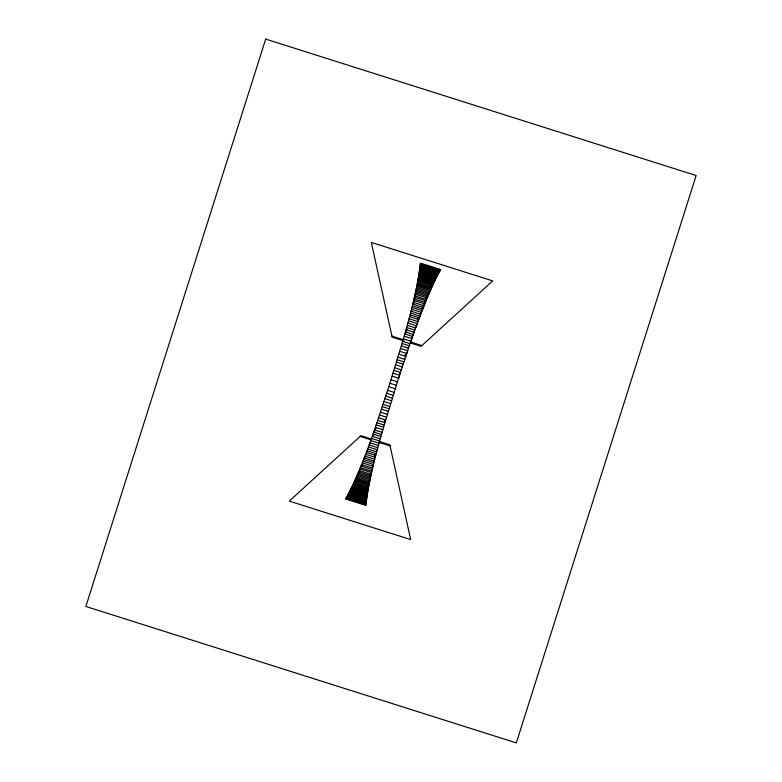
<?xml version="1.0" encoding="UTF-8"?>
<svg xmlns="http://www.w3.org/2000/svg" width="782" height="782" viewBox="0 0 782 782"><rect width="100%" height="100%" fill="white"/><g stroke="black" fill="none" stroke-linecap="round" stroke-linejoin="round"><path stroke-width="1.17" d="M391.029 379.778L397.432 381.812C385.321 422.466 370.981 463.071 365.868 505.368L345.654 498.965C365.331 462.543 376.728 422.29 389.954 383.248C401.625 343.728 415.506 304.257 420.403 263.153M397.227 382.447L399.055 376.816M399.973 374.001L403.59 362.975M405.311 357.706L407.774 350.258M406.151 355.165L406.972 352.672M408.556 347.912L407.618 350.727L400.619 348.508M409.328 345.644L408.478 348.146L401.401 345.898M410.081 343.435L409.289 345.781L402.104 343.503M404.832 333.992L412.534 336.426L410.022 343.63L402.74 341.323M410.824 341.314L413.238 334.452L405.399 331.969M412.916 335.341L414.831 329.984M413.57 333.494L414.216 331.705M408.439 320.806L417.177 323.582L414.792 330.102L406.63 327.521L406.914 329.779M415.438 328.323L417.911 321.588L408.986 318.763M417.686 322.194L421.39 312.389L411.44 309.232L411.713 311.519M418.223 320.776L418.732 319.398M419.24 318.049L420.227 315.459M421.166 312.986L427.236 297.688M421.625 311.793L423.326 307.404L412.73 304.042M423.785 306.251L424.196 305.215M424.597 304.198L425.379 302.243M425.76 301.295L426.141 300.366M417.109 288.529L416.786 286.202L430.296 290.484L426.454 299.584L424.812 301.373M427.95 295.987L428.292 295.156M428.634 294.355L431.263 288.265L417.275 283.837M430.589 289.799L434.137 281.911M431.517 287.688L431.82 287.014M432.114 286.339L432.417 285.684M432.993 284.384L439.464 271.403M434.411 281.315L434.958 280.152M435.222 279.594L437.676 274.638L419.875 268.998L420.286 271.334L419.875 268.998M437.959 274.111L440.618 269.555L439.66 271.071M370.58 443.277L369.094 444.948L377.833 447.715M423.14 305.664L424.714 303.905L413.61 300.386L413.893 302.732M419.181 315.908L420.687 314.237L410.951 311.148M422.466 307.404L424 305.703L413.16 302.263M374.373 461.116L364.197 457.89L365.771 456.15M421.693 309.213L423.326 307.404L421.625 309.105M376.093 428.184L374.49 429.953L382.056 432.348M371.909 471.311L360.346 467.646L361.978 465.837M425.535 299.731L427.109 298.01L415.056 294.188M417.764 319.515L419.338 317.785L410.012 314.823M418.38 317.854L419.983 316.084L410.462 313.074M373.747 434.636L372.252 436.278L380.248 438.81M365.184 457.714L363.591 459.464L373.962 462.758M372.3 469.63L360.991 466.043L362.574 464.303M427.05 295.977L428.692 294.208L415.946 290.171L416.268 292.556M359.72 471.321L358.107 473.061L370.619 477.03L370.306 474.674M369.446 478.711L369.759 481.018L356.514 476.815L358.088 475.114M375.34 430.374L373.737 432.094L381.44 434.538M355.497 479.151L357.13 477.421L355.497 479.151L369.241 483.501M368.527 487.098L354.011 482.504L355.615 480.793M431.889 284.902L433.57 283.143L418.341 278.314L418.693 280.718M432.466 283.739L434.059 282.067L418.556 277.151M431.048 286.808L432.671 285.107L417.94 280.445M367.716 491.37L352.213 486.453L353.806 484.781M367.188 490.079L367.54 492.386L351.773 487.391L353.396 485.71M433.248 281.999L434.89 280.298L418.898 275.235M367.217 494.244L350.971 489.092L352.633 487.382M434.049 280.269L435.73 278.539L419.22 273.309L419.602 275.694L419.22 273.309M366.895 496.159L350.121 490.842L351.832 489.092M436.532 276.896L434.909 278.539L436.532 276.896L419.514 271.501M425.476 299.653L427.109 298.01M427.109 295.811L428.692 294.208M424.87 301.187L426.454 299.584L414.675 295.85M360.346 467.646L362.046 465.925M356.514 476.815L358.156 475.153M430.97 286.818L432.671 285.107M423.082 305.537L424.714 303.905M360.991 466.043L362.653 464.371M354.011 482.504L355.683 480.813M349.349 492.416L350.991 490.754L349.349 492.416L366.631 497.89M431.928 284.785L433.57 283.143M352.213 486.453L353.875 484.781M351.773 487.391L353.464 485.7M435.613 277.092L437.265 275.44L419.748 269.888L420.149 272.195L419.748 269.888M350.971 489.092L352.604 487.469M348.596 493.882L350.277 492.21L348.596 493.882L366.396 499.522M434.078 280.181L435.73 278.539M364.197 457.89L365.829 456.277M436.346 275.606L438.047 273.935L419.973 268.206L420.403 270.552L419.973 268.206M350.121 490.842L351.802 489.19M405.115 355.048L406.689 353.523L399.768 351.323M366.132 501.712L365.663 499.405L366.132 501.712L347.55 495.817L349.29 494.136M417.696 319.369L419.338 317.785M437.304 273.788L439.054 272.107L420.208 266.134M436.376 275.538L438.047 273.935M365.556 500.822L365.996 503.1L346.866 497.029L348.537 495.426M438.028 272.576L439.719 270.973L420.315 264.824M347.55 495.817L349.271 494.204M437.324 273.729L439.054 272.107M346.25 498.036L347.961 496.433L346.25 498.036L365.917 504.273M346.866 497.029L348.616 495.397M345.947 498.515L347.677 496.902L345.947 498.515L365.888 504.84M437.94 272.625L439.719 270.973M421.527 263.505L439.494 269.203M420.384 263.681L440.325 270.005M420.354 264.248L440.022 270.484M420.276 265.43L439.406 271.491M420.139 266.809L438.722 272.703M420.061 267.542L438.37 273.348M419.641 270.631L436.923 276.105M419.377 272.361L436.151 277.678M419.426 276.642L419.054 274.277L435.3 279.428M418.732 276.134L434.499 281.129M418.116 279.487L433.072 284.228M417.744 281.422L432.26 286.026M417.49 282.722L431.723 287.229M417.031 285.019L430.774 289.369M416.513 287.512L429.758 291.706M416.229 288.871L429.21 292.986M415.653 291.49L428.165 295.459M427.637 296.72L415.359 292.83L415.662 295.146M414.362 297.209L414.763 299.604L414.362 297.209L425.926 300.884M413.971 298.89L425.281 302.478M412.31 305.762L422.681 309.056M411.899 307.404L422.075 310.63M409.533 316.651L418.673 319.555M407.842 323.034L416.376 325.742M407.236 325.302L415.574 327.951M414.02 332.242L406.024 329.711L406.308 331.92M404.216 336.172L411.782 338.567M410.873 341.167L403.463 338.821L403.766 341.069M391.929 336.094L403.444 339.74M410.355 341.93L421.869 345.585M402.564 340.463L392.163 337.169L371.313 242.42L492.68 280.894L421.058 346.328L410.658 343.034M398.898 354.168L405.76 356.338L403.189 364.187L396.474 362.066M397.97 357.208L404.773 359.368M397.188 359.749L403.942 361.89M395.633 364.832L402.29 366.944M394.734 367.755L401.332 369.847M393.942 370.365L400.482 372.437L398.615 378.185L392.163 376.142M393.063 373.21L399.563 375.262M389.954 383.248L396.318 385.272M388.84 386.709L395.242 388.742M387.657 390.335L394.108 392.378M386.709 393.258L393.209 395.321M385.79 396.083L392.329 398.155M384.94 398.673L391.538 400.765M383.982 401.577L390.638 403.688M383.082 404.333L389.798 406.464M382.33 406.63L389.084 408.771M381.499 409.162L388.302 411.312M380.511 412.182L387.373 414.362M379.583 414.998L386.503 417.197M378.654 417.793L385.653 420.012M377.794 420.374L384.871 422.622L384.197 420.648M376.983 422.749L384.167 425.017M376.25 424.89L383.532 427.197M375.399 427.353L382.809 429.709M373.034 434.069L380.873 436.552M371.479 438.419L379.641 440.999M371.342 438.966L360.942 435.672L289.32 501.106L410.687 539.58L389.837 444.831L379.436 441.537M360.131 436.415L370.492 439.699M378.556 442.26L390.071 445.906M370.697 440.579L379.035 443.218M369.896 442.778L378.429 445.486M368.361 446.933L377.286 449.758M367.599 448.976L376.738 451.869L376.465 449.552M366.934 450.735L376.259 453.697M366.289 452.436L375.81 455.456M365.585 454.283L375.321 457.372L375.057 455.144M364.881 456.131L374.832 459.288M362.946 461.116L373.542 464.479M362.271 462.817L373.112 466.258M361.558 464.616L372.662 468.135M359.818 468.936L371.597 472.67M359.163 470.51L371.215 474.332M358.635 471.8L370.912 475.691M357.579 474.312L370.326 478.349M357.061 475.534L370.042 479.649M355.986 478.046L369.485 482.328M355.008 480.256L368.996 484.693L368.654 482.298M354.549 481.292L368.781 485.798M353.601 483.413L368.332 488.085L367.99 485.769M353.2 484.293L368.156 489.033M352.702 485.387L367.931 490.206M351.382 488.222L367.374 493.286M350.541 489.982L367.051 495.221M349.74 491.624L366.758 497.02L366.387 494.742M349.007 493.08L366.523 498.633M348.225 494.586L366.299 500.314M347.902 495.172L366.211 500.979M347.218 496.414L366.064 502.386L365.605 500.001M346.553 497.548L365.956 503.696L365.497 501.409M365.507 500.744L365.996 503.1M365.585 500.06L366.064 502.386M374.881 455.007L375.321 457.372M366.328 494.683L366.758 497.02M419.054 274.277L419.455 276.545M367.129 490.031L367.54 492.386M418.341 278.314L418.732 280.601M413.61 300.386L414.001 302.663M367.931 485.71L368.332 488.085M416.786 286.202L417.187 288.548M368.615 482.426L368.996 484.693M415.946 290.171L416.317 292.4M370.218 474.664L370.619 477.03M265.685 39.1L85.854 606.461L516.316 742.9L696.146 175.539L265.685 39.1M430.296 290.484L428.683 292.204L430.296 290.484"/></g></svg>
